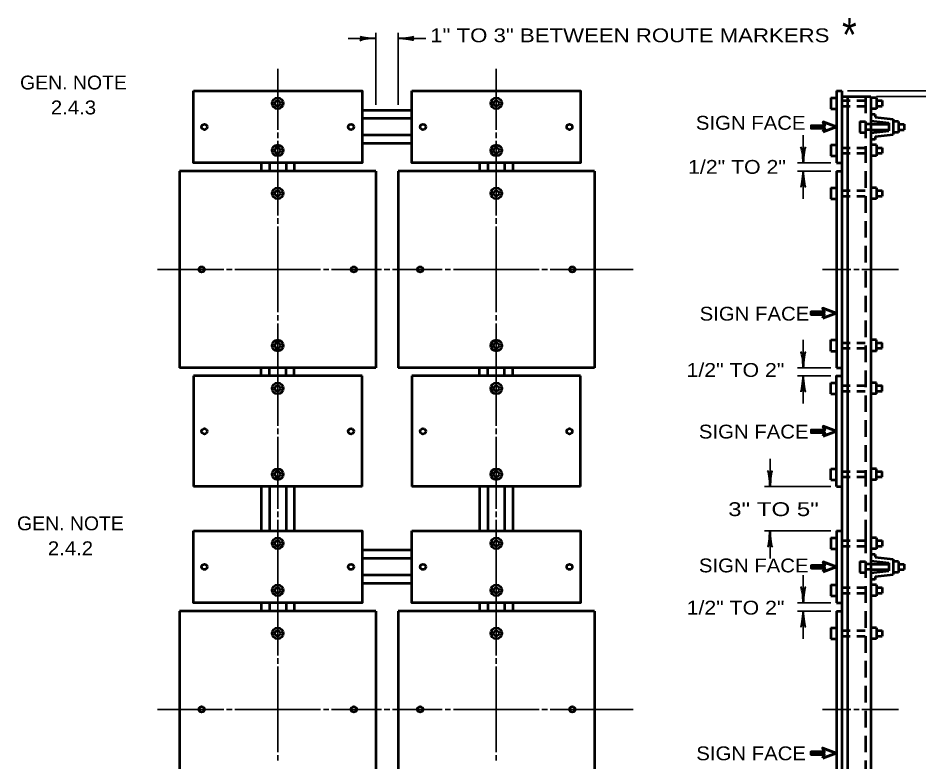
# Model space of a CAD drawing. Extents: x -45 to 635, y -382 to 59.
# Drawn here: x 287 to 449.9, y -258.9 to -124.4 of the extents above; entities that cross this region are included whole.
import ezdxf
from ezdxf.enums import TextEntityAlignment as Align

# ---------------------------------------------------------------- set-up
doc = ezdxf.new("R2010")
doc.units = 0
doc.linetypes.add('MEDIUM_DASHED', pattern=[4.5, 3, -1.5])
doc.linetypes.add('SHORT_DASHED', pattern=[2.7, 1.5, -1.2])
doc.layers.add('1', color=7, linetype='Continuous', lineweight=53)

msp = doc.modelspace()

# ---------------------------------------------------------------- linework, layer by layer
at = {"layer": '1', "lineweight": 35}
for p, q in [((346.725, -128.128), (351.725, -128.128)), ((351.725, -140.128), (351.725, -127.128)), ((355.725, -140.128), (355.725, -127.128)), ((355.725, -128.128), (360.725, -128.128)), ((333.975, -133.628), (333.975, -144.628)), ((373.475, -133.628), (373.475, -144.628)), ((436.96, -137.628), (455.96, -137.628)), ((442.21, -138.628), (455.96, -138.628)), ((333.975, -145.128), (333.975, -146.128)), ((373.475, -145.128), (373.475, -146.128)), ((428.96, -150.628), (428.96, -145.628)), ((333.975, -146.628), (333.975, -160.128)), ((373.475, -146.628), (373.475, -160.128)), ((433.96, -150.628), (427.96, -150.628)), ((433.96, -152.128), (427.96, -152.128)), ((428.96, -157.128), (428.96, -152.128)), ((333.975, -160.628), (333.975, -161.628)), ((373.475, -160.628), (373.475, -161.628)), ((333.975, -162.128), (333.975, -177.628)), ((373.475, -162.128), (373.475, -177.628)), ((312.225, -169.878), (324.225, -169.878)), ((324.725, -169.878), (325.725, -169.878)), ((326.225, -169.878), (341.725, -169.878)), ((342.225, -169.878), (343.225, -169.878)), ((343.725, -169.878), (351.725, -169.878)), ((351.725, -169.878), (352.725, -169.878)), ((353.225, -169.878), (354.225, -169.878)), ((354.725, -169.878), (355.725, -169.878)), ((355.725, -169.878), (363.725, -169.878)), ((356.845, -169.878), (358.725, -169.878)), ((364.225, -169.878), (365.225, -169.878)), ((365.725, -169.878), (381.225, -169.878)), ((381.725, -169.878), (382.725, -169.878)), ((383.225, -169.878), (398.225, -169.878)), ((432.46, -169.878), (437.585, -169.878)), ((438.085, -169.878), (439.085, -169.878)), ((439.585, -169.878), (446.21, -169.878)), ((333.975, -178.128), (333.975, -179.128)), ((373.475, -178.128), (373.475, -179.128)), ((333.975, -179.628), (333.975, -198.128)), ((373.475, -179.628), (373.475, -198.128)), ((428.96, -187.628), (428.96, -182.628)), ((433.96, -187.628), (427.96, -187.628)), ((433.96, -189.128), (427.96, -189.128)), ((428.96, -194.128), (428.96, -189.128)), ((333.975, -198.628), (333.975, -199.628)), ((373.475, -198.628), (373.475, -199.628)), ((333.975, -200.128), (333.975, -213.128)), ((373.475, -200.128), (373.475, -213.128)), ((422.96, -209.128), (422.96, -204.128)), ((433.96, -209.128), (421.96, -209.128)), ((333.975, -213.628), (333.975, -214.628)), ((373.475, -213.628), (373.475, -214.628)), ((333.975, -215.128), (333.975, -219.128)), ((373.475, -215.128), (373.475, -222.003)), ((433.96, -217.128), (421.96, -217.128)), ((422.96, -222.128), (422.96, -217.128)), ((333.975, -219.128), (333.975, -222.003)), ((333.975, -219.628), (333.975, -230.628)), ((373.475, -219.628), (373.475, -230.628)), ((333.975, -224.628), (333.975, -225.628)), ((373.475, -224.628), (373.475, -225.628)), ((333.975, -226.128), (333.975, -239.628)), ((373.475, -226.128), (373.475, -239.628)), ((428.96, -230.128), (428.96, -225.128)), ((433.96, -230.128), (427.96, -230.128)), ((433.96, -231.628), (427.96, -231.628)), ((428.96, -236.628), (428.96, -231.628)), ((333.975, -240.128), (333.975, -241.128)), ((373.475, -240.128), (373.475, -241.128)), ((333.975, -241.628), (333.975, -257.128)), ((373.475, -241.628), (373.475, -257.128)), ((312.225, -249.378), (324.225, -249.378)), ((324.725, -249.378), (325.725, -249.378)), ((326.225, -249.378), (341.725, -249.378)), ((342.225, -249.378), (343.225, -249.378)), ((343.725, -249.378), (351.725, -249.378)), ((351.725, -249.378), (352.725, -249.378)), ((353.225, -249.378), (354.225, -249.378)), ((354.725, -249.378), (355.725, -249.378)), ((355.725, -249.378), (363.725, -249.378)), ((356.845, -249.378), (358.725, -249.378)), ((364.225, -249.378), (365.225, -249.378)), ((365.725, -249.378), (381.225, -249.378)), ((381.725, -249.378), (382.725, -249.378)), ((383.225, -249.378), (398.225, -249.378)), ((432.46, -249.378), (437.585, -249.378)), ((438.085, -249.378), (439.085, -249.378)), ((439.585, -249.378), (446.21, -249.378)), ((333.975, -257.628), (333.975, -258.628)), ((373.475, -257.628), (373.475, -258.628))]:
    msp.add_line(p, q, dxfattribs=at)
at = {"layer": '1'}
for p, q in [((434.96, -137.628), (434.96, -150.628)), ((434.96, -137.628), (435.96, -137.628)), ((433.96, -138.878), (433.96, -140.878)), ((433.96, -138.878), (434.96, -138.878)), ((435.96, -138.628), (441.21, -138.628)), ((436.96, -138.628), (436.96, -218.128)), ((441.21, -138.628), (441.21, -218.128)), ((442.21, -138.878), (441.21, -138.878)), ((442.21, -138.878), (442.21, -140.878)), ((442.21, -139.378), (443.21, -139.378)), ((443.21, -139.378), (443.21, -140.378)), ((358.225, -141.128), (349.225, -141.128)), ((433.96, -140.878), (434.96, -140.878)), ((442.21, -140.878), (441.21, -140.878)), ((442.21, -140.378), (443.21, -140.378)), ((358.225, -142.628), (349.225, -142.628)), ((439.21, -143.128), (439.21, -145.128)), ((439.21, -143.128), (440.21, -143.128)), ((441.96, -141.878), (441.21, -141.878)), ((441.21, -143.049), (444.46, -143.41)), ((441.96, -141.878), (441.96, -142.378)), ((441.96, -142.378), (445.21, -142.739)), ((445.21, -142.739), (445.21, -145.517)), ((446.21, -143.128), (445.21, -143.128)), ((446.21, -143.128), (446.21, -145.128)), ((441.21, -143.628), (444.46, -143.628)), ((441.21, -144.628), (444.46, -144.628)), ((441.21, -145.207), (444.46, -144.846)), ((444.46, -143.41), (444.46, -144.846)), ((446.21, -143.628), (447.21, -143.628)), ((446.21, -144.628), (447.21, -144.628)), ((447.21, -143.628), (447.21, -144.628)), ((358.225, -145.628), (349.225, -145.628)), ((439.21, -145.128), (440.21, -145.128)), ((441.96, -146.378), (441.21, -146.378)), ((441.96, -145.878), (445.21, -145.517)), ((441.96, -145.878), (441.96, -146.378)), ((446.21, -145.128), (445.21, -145.128)), ((358.225, -147.128), (349.225, -147.128)), ((433.96, -147.378), (433.96, -149.378)), ((433.96, -147.378), (434.96, -147.378)), ((442.21, -147.378), (441.21, -147.378)), ((442.21, -147.378), (442.21, -149.378)), ((442.21, -147.878), (443.21, -147.878)), ((443.21, -147.878), (443.21, -148.878)), ((433.96, -149.378), (434.96, -149.378)), ((442.21, -149.378), (441.21, -149.378)), ((442.21, -148.878), (443.21, -148.878)), ((330.975, -150.628), (330.975, -152.128)), ((332.475, -150.628), (332.475, -152.128)), ((335.475, -150.628), (335.475, -152.128)), ((336.975, -150.628), (336.975, -152.128)), ((370.475, -150.628), (370.475, -152.128)), ((371.975, -150.628), (371.975, -152.128)), ((374.975, -150.628), (374.975, -152.128)), ((376.475, -150.628), (376.475, -152.128)), ((434.96, -150.628), (435.96, -150.628)), ((351.725, -152.128), (316.225, -152.128)), ((316.225, -152.128), (316.225, -187.628)), ((351.725, -152.128), (351.725, -187.628)), ((391.225, -152.128), (355.725, -152.128)), ((355.725, -152.128), (355.725, -187.628)), ((391.225, -152.128), (391.225, -187.628)), ((434.96, -152.128), (434.96, -187.628)), ((434.96, -152.128), (435.96, -152.128)), ((433.96, -155.128), (433.96, -157.128)), ((433.96, -155.128), (434.96, -155.128)), ((442.21, -155.128), (441.21, -155.128)), ((442.21, -155.128), (442.21, -157.128)), ((442.21, -155.628), (443.21, -155.628)), ((443.21, -155.628), (443.21, -156.628)), ((433.96, -157.128), (434.96, -157.128)), ((442.21, -157.128), (441.21, -157.128)), ((442.21, -156.628), (443.21, -156.628)), ((433.96, -184.628), (433.96, -182.628)), ((433.96, -182.628), (434.96, -182.628)), ((442.21, -182.628), (441.21, -182.628)), ((442.21, -184.628), (442.21, -182.628)), ((442.21, -183.128), (443.21, -183.128)), ((443.21, -184.128), (443.21, -183.128)), ((433.96, -184.628), (434.96, -184.628)), ((442.21, -184.628), (441.21, -184.628)), ((442.21, -184.128), (443.21, -184.128)), ((351.725, -187.628), (316.225, -187.628)), ((330.975, -189.128), (330.975, -187.628)), ((332.475, -189.128), (332.475, -187.628)), ((335.475, -189.128), (335.475, -187.628)), ((336.975, -189.128), (336.975, -187.628)), ((391.225, -187.628), (355.725, -187.628)), ((370.475, -189.128), (370.475, -187.628)), ((371.975, -189.128), (371.975, -187.628)), ((374.975, -189.128), (374.975, -187.628)), ((376.475, -189.128), (376.475, -187.628)), ((434.96, -187.628), (435.96, -187.628)), ((349.225, -189.128), (318.725, -189.128)), ((318.725, -189.128), (318.725, -209.128)), ((349.225, -209.128), (349.225, -189.128)), ((388.725, -189.128), (358.225, -189.128)), ((358.225, -189.128), (358.225, -209.128)), ((388.725, -209.128), (388.725, -189.128)), ((433.96, -192.378), (433.96, -190.378)), ((433.96, -190.378), (434.96, -190.378)), ((442.21, -190.378), (441.21, -190.378)), ((442.21, -192.378), (442.21, -190.378)), ((442.21, -190.878), (443.21, -190.878)), ((442.21, -191.878), (443.21, -191.878)), ((443.21, -191.878), (443.21, -190.878)), ((433.96, -192.378), (434.96, -192.378)), ((442.21, -192.378), (441.21, -192.378)), ((433.96, -207.878), (433.96, -205.878)), ((433.96, -205.878), (434.96, -205.878)), ((442.21, -205.878), (441.21, -205.878)), ((442.21, -207.878), (442.21, -205.878)), ((442.21, -206.378), (443.21, -206.378)), ((443.21, -207.378), (443.21, -206.378)), ((433.96, -207.878), (434.96, -207.878)), ((442.21, -207.878), (441.21, -207.878)), ((442.21, -207.378), (443.21, -207.378)), ((349.225, -209.128), (318.725, -209.128)), ((330.975, -209.128), (330.975, -217.128)), ((332.475, -209.128), (332.475, -217.128)), ((335.475, -209.128), (335.475, -217.128)), ((336.975, -209.128), (336.975, -217.128)), ((388.725, -209.128), (358.225, -209.128)), ((370.475, -209.128), (370.475, -217.128)), ((371.975, -209.128), (371.975, -217.128)), ((374.975, -209.128), (374.975, -217.128)), ((376.475, -209.128), (376.475, -217.128)), ((434.96, -209.128), (435.96, -209.128)), ((434.96, -217.128), (434.96, -230.128)), ((434.96, -217.128), (435.96, -217.128)), ((436.96, -218.128), (436.96, -298.648)), ((441.21, -218.128), (441.21, -298.648)), ((433.96, -218.378), (433.96, -220.378)), ((433.96, -218.378), (434.96, -218.378)), ((442.21, -218.378), (441.21, -218.378)), ((442.21, -218.378), (442.21, -220.378)), ((442.21, -218.878), (443.21, -218.878)), ((443.21, -218.878), (443.21, -219.878)), ((358.225, -220.628), (349.225, -220.628)), ((433.96, -220.378), (434.96, -220.378)), ((442.21, -220.378), (441.21, -220.378)), ((441.96, -221.378), (441.21, -221.378)), ((441.96, -221.378), (441.96, -221.878)), ((442.21, -219.878), (443.21, -219.878)), ((358.225, -222.128), (349.225, -222.128)), ((439.21, -222.628), (439.21, -224.628)), ((439.21, -222.628), (440.21, -222.628)), ((441.21, -222.549), (444.46, -222.91)), ((441.96, -221.878), (445.21, -222.239)), ((444.46, -222.91), (444.46, -224.346)), ((445.21, -222.239), (445.21, -225.017)), ((446.21, -222.628), (445.21, -222.628)), ((446.21, -222.628), (446.21, -224.628)), ((439.21, -224.628), (440.21, -224.628)), ((441.21, -223.128), (444.46, -223.128)), ((441.21, -224.128), (444.46, -224.128)), ((441.21, -224.707), (444.46, -224.346)), ((446.21, -224.628), (445.21, -224.628)), ((446.21, -223.128), (447.21, -223.128)), ((446.21, -224.128), (447.21, -224.128)), ((447.21, -223.128), (447.21, -224.128)), ((358.225, -225.128), (349.225, -225.128)), ((441.96, -225.878), (441.21, -225.878)), ((441.96, -225.378), (445.21, -225.017)), ((441.96, -225.378), (441.96, -225.878)), ((358.225, -226.628), (349.225, -226.628)), ((433.96, -226.878), (433.96, -228.878)), ((433.96, -226.878), (434.96, -226.878)), ((442.21, -226.878), (441.21, -226.878)), ((442.21, -226.878), (442.21, -228.878)), ((442.21, -227.378), (443.21, -227.378)), ((443.21, -227.378), (443.21, -228.378)), ((433.96, -228.878), (434.96, -228.878)), ((442.21, -228.878), (441.21, -228.878)), ((442.21, -228.378), (443.21, -228.378)), ((330.975, -230.128), (330.975, -231.628)), ((332.475, -230.128), (332.475, -231.628)), ((335.475, -230.128), (335.475, -231.628)), ((336.975, -230.128), (336.975, -231.628)), ((370.475, -230.128), (370.475, -231.628)), ((371.975, -230.128), (371.975, -231.628)), ((374.975, -230.128), (374.975, -231.628)), ((376.475, -230.128), (376.475, -231.628)), ((434.96, -230.128), (435.96, -230.128)), ((351.725, -231.628), (316.225, -231.628)), ((316.225, -231.628), (316.225, -267.128)), ((351.725, -231.628), (351.725, -267.128)), ((391.225, -231.628), (355.725, -231.628)), ((355.725, -231.628), (355.725, -267.128)), ((391.225, -231.628), (391.225, -267.128)), ((434.96, -231.628), (434.96, -267.128)), ((434.96, -231.628), (435.96, -231.628)), ((433.96, -234.628), (433.96, -236.628)), ((433.96, -234.628), (434.96, -234.628)), ((442.21, -234.628), (441.21, -234.628)), ((442.21, -234.628), (442.21, -236.628)), ((442.21, -235.128), (443.21, -235.128)), ((442.21, -236.128), (443.21, -236.128)), ((443.21, -235.128), (443.21, -236.128)), ((433.96, -236.628), (434.96, -236.628)), ((442.21, -236.628), (441.21, -236.628))]:
    msp.add_line(p, q, dxfattribs=at)
at = {"layer": '1', "linetype": 'SHORT_DASHED'}
for p, q in [((435.96, -139.378), (441.21, -139.378)), ((435.96, -140.378), (441.21, -140.378)), ((441.21, -143.628), (440.21, -143.628)), ((441.21, -144.628), (440.21, -144.628)), ((435.96, -147.878), (441.21, -147.878)), ((435.96, -148.878), (441.21, -148.878)), ((435.96, -155.628), (441.21, -155.628)), ((435.96, -156.628), (441.21, -156.628)), ((435.96, -183.128), (441.21, -183.128)), ((435.96, -184.128), (441.21, -184.128)), ((435.96, -190.878), (441.21, -190.878)), ((435.96, -191.878), (441.21, -191.878)), ((435.96, -206.378), (441.21, -206.378)), ((435.96, -207.378), (441.21, -207.378)), ((435.96, -218.878), (441.21, -218.878)), ((435.96, -219.878), (441.21, -219.878)), ((441.21, -223.128), (440.21, -223.128)), ((441.21, -224.128), (440.21, -224.128)), ((435.96, -227.378), (441.21, -227.378)), ((435.96, -228.378), (441.21, -228.378)), ((435.96, -235.128), (441.21, -235.128)), ((435.96, -236.128), (441.21, -236.128))]:
    msp.add_line(p, q, dxfattribs=at)
at = {"layer": '1', "linetype": 'MEDIUM_DASHED'}
for p, q in [((440.21, -138.628), (440.21, -218.128)), ((440.21, -218.128), (440.21, -298.648))]:
    msp.add_line(p, q, dxfattribs=at)
at = {"layer": '1'}
for points in [[(318.725, -137.628), (349.225, -137.628), (349.225, -150.628), (318.725, -150.628)], [(358.225, -137.628), (388.725, -137.628), (388.725, -150.628), (358.225, -150.628)], [(318.725, -217.128), (349.225, -217.128), (349.225, -230.128), (318.725, -230.128)], [(358.225, -217.128), (388.725, -217.128), (388.725, -230.128), (358.225, -230.128)]]:
    msp.add_lwpolyline(points, close=True, dxfattribs=at)
for points in [[(435.96, -137.628), (435.96, -152.128), (435.96, -217.128)], [(434.96, -209.128), (434.96, -189.128), (435.96, -189.128)], [(435.96, -217.128), (435.96, -231.628), (435.96, -298.628)]]:
    msp.add_lwpolyline(points, dxfattribs=at)
at = {"layer": '1', "lineweight": 60}
for points in [[(432.575, -145.028), (434.96, -144.128), (432.575, -143.228), (432.845, -143.903), (430.46, -143.903), (430.46, -144.353), (432.845, -144.353)], [(432.507, -178.68), (434.892, -177.78), (432.507, -176.88), (432.777, -177.555), (430.392, -177.555), (430.392, -178.005), (432.777, -178.005)], [(432.575, -200.028), (434.96, -199.128), (432.575, -198.228), (432.845, -198.903), (430.46, -198.903), (430.46, -199.353), (432.845, -199.353)], [(432.575, -224.528), (434.96, -223.628), (432.575, -222.728), (432.845, -223.403), (430.46, -223.403), (430.46, -223.853), (432.845, -223.853)], [(432.507, -258.18), (434.892, -257.28), (432.507, -256.38), (432.777, -257.055), (430.392, -257.055), (430.392, -257.505), (432.777, -257.505)]]:
    msp.add_lwpolyline(points, close=True, dxfattribs=at)
at = {"layer": '1'}
for centre, radius in [((333.975, -139.878), 1), ((333.975, -139.878), 0.5), ((373.475, -139.878), 1), ((373.475, -139.878), 0.5), ((320.725, -144.128), 0.5), ((347.225, -144.128), 0.5), ((360.225, -144.128), 0.5), ((386.725, -144.128), 0.5), ((333.975, -148.378), 1), ((333.975, -148.378), 0.5), ((373.475, -148.378), 1), ((373.475, -148.378), 0.5), ((333.975, -156.128), 1), ((333.975, -156.128), 0.5), ((373.475, -156.128), 1), ((373.475, -156.128), 0.5), ((320.225, -169.878), 0.5), ((347.725, -169.878), 0.5), ((359.725, -169.878), 0.5), ((387.225, -169.878), 0.5), ((333.975, -183.628), 1), ((333.975, -183.628), 0.5), ((373.475, -183.628), 1), ((373.475, -183.628), 0.5), ((333.975, -191.378), 1), ((373.475, -191.378), 1), ((333.975, -191.378), 0.5), ((373.475, -191.378), 0.5), ((320.725, -199.128), 0.5), ((347.225, -199.128), 0.5), ((360.225, -199.128), 0.5), ((386.725, -199.128), 0.5), ((333.975, -206.878), 1), ((333.975, -206.878), 0.5), ((373.475, -206.878), 1), ((373.475, -206.878), 0.5), ((333.975, -219.378), 1), ((333.975, -219.378), 0.5), ((373.475, -219.378), 1), ((373.475, -219.378), 0.5), ((320.725, -223.628), 0.5), ((347.225, -223.628), 0.5), ((360.225, -223.628), 0.5), ((386.725, -223.628), 0.5), ((333.975, -227.878), 1), ((333.975, -227.878), 0.5), ((373.475, -227.878), 1), ((373.475, -227.878), 0.5), ((333.975, -235.628), 1), ((333.975, -235.628), 0.5), ((373.475, -235.628), 1), ((373.475, -235.628), 0.5), ((320.225, -249.378), 0.5), ((347.725, -249.378), 0.5), ((359.725, -249.378), 0.5), ((387.225, -249.378), 0.5)]:
    msp.add_circle(centre, radius, dxfattribs=at)
at = {"layer": '1', "lineweight": 40}
for centre, major_axis, ratio, start_param, end_param in [((350.634, -128.404), (1.786, 0.156), 0.122415, 0.8963533, 3.1415927), ((350.634, -128.404), (1.786, 0.156), 0.122415, 0.8963533, 3.1415927), ((350.605, -127.916), (1.756, -0.176), 0.07063, 3.1407148, 5.41811), ((350.605, -127.916), (1.756, -0.176), 0.07063, 3.1407148, 5.41811), ((356.846, -128.339), (-1.756, 0.176), 0.07063, 3.1407148, 5.41811), ((356.817, -127.852), (-1.786, -0.156), 0.122415, 0.8963533, 3.1415927), ((428.684, -149.537), (0.156, -1.786), 0.122415, 0.8963533, 3.1415927), ((428.684, -149.537), (0.156, -1.786), 0.122415, 0.8963533, 3.1415927), ((429.172, -149.507), (-0.176, -1.756), 0.07063, 3.1407148, 5.41811), ((429.172, -149.507), (-0.176, -1.756), 0.07063, 3.1407148, 5.41811), ((428.749, -153.248), (0.176, 1.756), 0.07063, 3.1407148, 5.41811), ((429.237, -153.219), (-0.156, 1.786), 0.122415, 0.8963533, 3.1415927), ((428.684, -186.537), (0.156, -1.786), 0.122415, 0.8963533, 3.1415927), ((428.684, -186.537), (0.156, -1.786), 0.122415, 0.8963533, 3.1415927), ((429.172, -186.507), (-0.176, -1.756), 0.07063, 3.1407148, 5.41811), ((429.172, -186.507), (-0.176, -1.756), 0.07063, 3.1407148, 5.41811), ((428.749, -190.248), (0.176, 1.756), 0.07063, 3.1407148, 5.41811), ((429.237, -190.219), (-0.156, 1.786), 0.122415, 0.8963533, 3.1415927), ((422.684, -208.037), (0.156, -1.786), 0.122415, 0.8963533, 3.1415927), ((422.684, -208.037), (0.156, -1.786), 0.122415, 0.8963533, 3.1415927), ((423.172, -208.007), (-0.176, -1.756), 0.07063, 3.1407148, 5.41811), ((423.172, -208.007), (-0.176, -1.756), 0.07063, 3.1407148, 5.41811), ((422.749, -218.248), (0.176, 1.756), 0.07063, 3.1407148, 5.41811), ((422.749, -218.248), (0.176, 1.756), 0.07063, 3.1407148, 5.41811), ((423.237, -218.219), (-0.156, 1.786), 0.122415, 0.8963533, 3.1415927), ((423.237, -218.219), (-0.156, 1.786), 0.122415, 0.8963533, 3.1415927), ((428.684, -229.037), (0.156, -1.786), 0.122415, 0.8963533, 3.1415927), ((428.684, -229.037), (0.156, -1.786), 0.122415, 0.8963533, 3.1415927), ((429.172, -229.007), (-0.176, -1.756), 0.07063, 3.1407148, 5.41811), ((429.172, -229.007), (-0.176, -1.756), 0.07063, 3.1407148, 5.41811), ((428.749, -232.748), (0.176, 1.756), 0.07063, 3.1407148, 5.41811), ((429.237, -232.719), (-0.156, 1.786), 0.122415, 0.8963533, 3.1415927)]:
    msp.add_ellipse(centre, major_axis=major_axis, ratio=ratio, start_param=start_param, end_param=end_param, dxfattribs=at)

# ---------------------------------------------------------------- texts
at = {"layer": '1'}
for s, height, width, p in [('*', 6, 0.85, (437.308, -130.448)), ('1" TO 3" BETWEEN ROUTE MARKERS', 2.5, 1.2, (397.619, -128.824)), ('GEN. NOTE', 2.5, 1.05, (297.057, -137.357)), ('2.4.3', 2.5, 1.1, (297.057, -141.857)), ('SIGN FACE', 2.5, 1.1, (419.464, -144.63)), ('1/2" TO 2"', 2.5, 1.15, (416.991, -152.601)), ('SIGN FACE', 2.5, 1.1, (420.151, -179.126)), ('1/2" TO 2"', 2.5, 1.15, (416.716, -189.297)), ('SIGN FACE', 2.5, 1.1, (420.014, -200.429)), ('3" TO 5"', 2.5, 1.3, (423.586, -214.448)), ('GEN. NOTE', 2.5, 1.05, (296.509, -217.012)), ('2.4.2', 2.5, 1.1, (296.509, -221.512)), ('SIGN FACE', 2.5, 1.1, (420.014, -224.618)), ('1/2" TO 2"', 2.5, 1.15, (416.731, -232.245)), ('SIGN FACE', 2.5, 1.1, (419.552, -258.569))]:
    msp.add_text(s, height=height, dxfattribs=dict(at, width=width)).set_placement(p, align=Align.CENTER)

doc.saveas('drawing.dxf')
